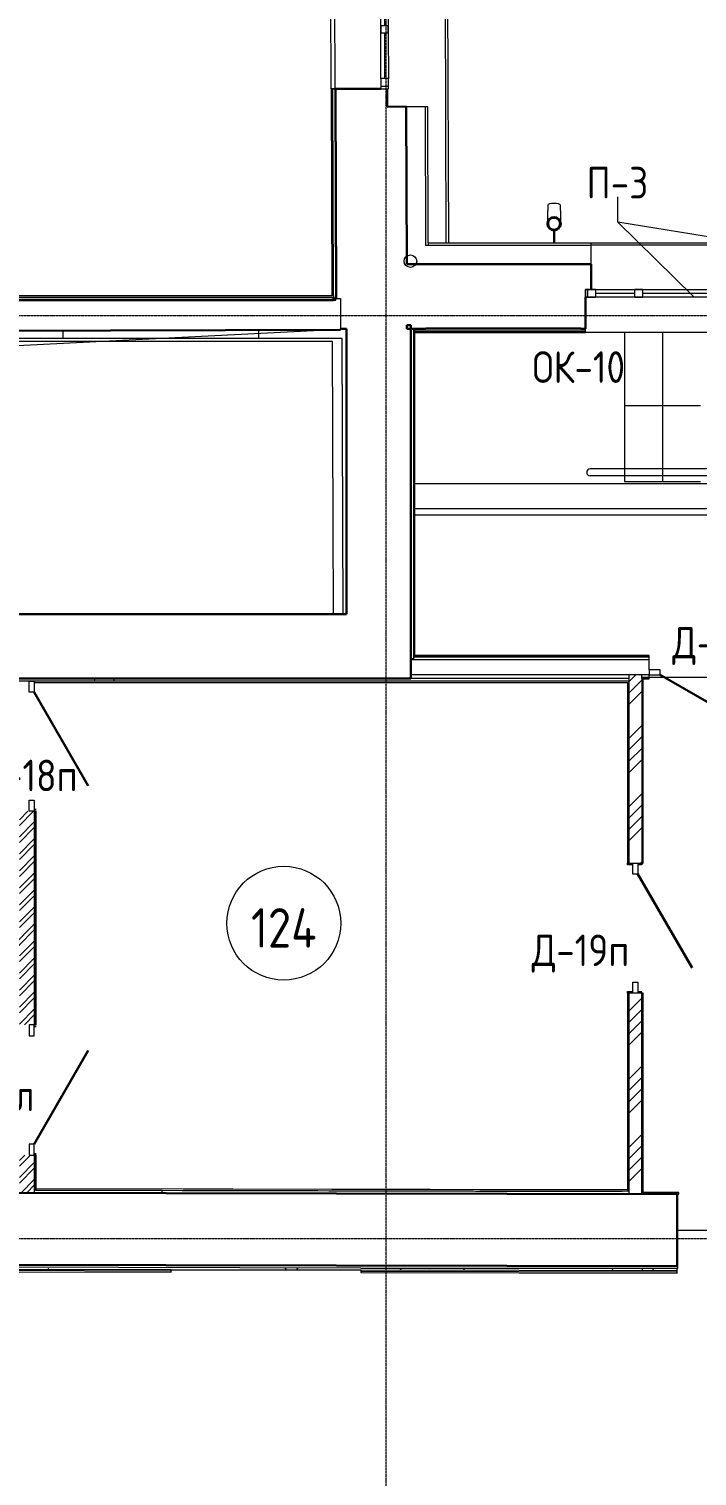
# Model space of a CAD drawing. Header units: millimetres. Extents: x -10178924 to 11692288, y -947381 to 58396.
# Drawn here: x 27725 to 33007, y -80801 to -69356 of the extents above; entities that cross this region are included whole.
import ezdxf

# ---------------------------------------------------------------- set-up
doc = ezdxf.new("R2010")
doc.units = ezdxf.units.MM
doc.linetypes.add('ADSK_Линия сетки', pattern=[25, 20, -2.5, 0, -2.5])
for name, color, linetype, lineweight in [('_ Окна', 7, 'Continuous', 9), ('Аннотация', 7, 'Continuous', 18), ('Двери', 7, 'Continuous', 9), ('Лестницы', 7, 'Continuous', 9), ('Марки дверей', 7, 'Continuous', 20), ('Марки окон', 7, 'Continuous', 20), ('Обобщенные модели', 7, 'Continuous', 18), ('Окна', 7, 'Continuous', 9), ('Оси', 253, 'Continuous', 9), ('Перекрытие', 7, 'Continuous', 18), ('Стены внутренние', 7, 'Continuous', 18), ('Стены наружные', 7, 'Continuous', 18), ('Стены несущие', 7, 'Continuous', 30), ('Стены отделка', 7, 'Continuous', 30), ('Стены перегородки', 7, 'Continuous', 30), ('Стены штриховка', 7, 'Continuous', 9), ('Стрелки вверх', 7, 'Continuous', 18), ('ШТРИХОВКА', 252, 'Continuous', 15)]:
    doc.layers.add(name, color=color, linetype=linetype, lineweight=lineweight)
doc.layers.add('Линии', color=7, linetype='Continuous', lineweight=9, true_color=0x00a600)
doc.styles.add('GOST Common', font='GOST_Common.ttf', dxfattribs={"width": 0.9, "height": 350})
doc.styles.add('GOST Common_2', font='GOST_Common.ttf', dxfattribs={"width": 0.9, "height": 250})
pattern_1 = [(0, (0, -66749.99), (406.4, 101.6), [33.528, -271.272, 33.528, -271.272, -1625.6]), (0, (0, -66749.99), (406.4, 101.6), [-609.6, 33.528, -576.072, 33.528, -271.272, -711.2]), (0, (0, -66749.99), (406.4, 101.6), [-1524, 33.528, -169.672, 33.528, -474.472]), (120, (152.4, -66699.19), (-291.18818, 301.15272), [33.528, -271.272, 33.528, -271.272, -1625.6]), (120, (152.4, -66699.19), (-291.18818, 301.15272), [-609.6, 33.528, -576.072, 33.528, -271.272, -711.2]), (120, (152.4, -66699.19), (-291.18818, 301.15272), [-1524, 33.528, -169.672, 33.528, -474.472]), (240, (203.2, -66495.99), (-115.21182, -402.75272), [33.528, -271.272, 33.528, -271.272, -1625.6]), (240, (203.2, -66495.99), (-115.21182, -402.75272), [-609.6, 33.528, -576.072, 33.528, -271.272, -711.2]), (240, (203.2, -66495.99), (-115.21182, -402.75272), [-1524, 33.528, -169.672, 33.528, -474.472])]

# ---------------------------------------------------------------- blocks, each defined once
blk = doc.blocks.new('оси')
at = {"layer": 'Оси', "linetype": 'ADSK_Линия сетки'}
for p, q in [((37050, -2196), (37050, 46378)), ((-3614, 22400), (62615, 22400)), ((-3614, 15100), (62615, 15100))]:
    blk.add_line(p, q, dxfattribs=at)
blk = doc.blocks.new('АС_Дверь_Однопольная_Алюминиевая - 1030х2200 алюм ост с мат_плёнкой Д18п-3421869-План 1-го этажа')
at = {"layer": 'Двери'}
for p, q in [((-390, -18), (-303, -18)), ((-390, -58), (-390, -18)), ((-303, -58), (-390, -58)), ((-303, -18), (-303, -58)), ((553, -18), (640, -18)), ((553, -58), (553, -18)), ((640, -58), (553, -58)), ((640, -18), (640, -58))]:
    blk.add_line(p, q, dxfattribs=at)
at = {"layer": 'Двери', "lineweight": 30}
blk.add_line((553, -58), (-188, -486), dxfattribs=at)
blk = doc.blocks.new('АС_Дверь_Однопольная_Алюминиевая - 1030х2200 алюм ост с мат_плёнкой Д18л-3421863-План 1-го этажа')
at = {"layer": 'Двери'}
for p, q in [((-303, -18), (-390, -18)), ((-390, -18), (-390, -58)), ((-390, -58), (-303, -58)), ((-303, -58), (-303, -18)), ((640, -18), (553, -18)), ((553, -18), (553, -58)), ((553, -58), (640, -58)), ((640, -58), (640, -18))]:
    blk.add_line(p, q, dxfattribs=at)
at = {"layer": 'Двери', "lineweight": 30}
blk.add_line((-303, -58), (438, -486), dxfattribs=at)
blk = doc.blocks.new('АС_Дверь_Однопольная_Алюминиевая - 1000х2100 алюм ост Д27л EIW30-6531411-План 1-го этажа')
at = {"layer": 'Двери'}
for p, q in [((-303, -20), (-390, -20)), ((-390, -20), (-390, -60)), ((-390, -60), (-303, -60)), ((-303, -60), (-303, -20)), ((640, -20), (553, -20)), ((553, -20), (553, -60)), ((553, -60), (640, -60)), ((640, -60), (640, -20))]:
    blk.add_line(p, q, dxfattribs=at)
at = {"layer": 'Двери', "lineweight": 30}
blk.add_line((-303, -60), (438, -488), dxfattribs=at)
blk = doc.blocks.new('АС_Дверь_Однопольная_Алюминиевая - 1030х2200 алюм ост с мат_плёнкой Д19п-6540835-План 1-го этажа')
at = {"layer": 'Двери'}
for p, q in [((-390, -5), (-303, -5)), ((-390, -45), (-390, -5)), ((-303, -45), (-390, -45)), ((-303, -5), (-303, -45)), ((553, -5), (640, -5)), ((553, -45), (553, -5)), ((640, -45), (553, -45)), ((640, -5), (640, -45))]:
    blk.add_line(p, q, dxfattribs=at)
at = {"layer": 'Двери', "lineweight": 30}
blk.add_line((553, -45), (-188, -473), dxfattribs=at)
blk = doc.blocks.new('окна_rehau_трехпольное - 1710х630 и 610Н_нов_ ок-10-2054509-План 1-го этажа')
at = {"layer": '_ Окна', "lineweight": 18}
for p, q in [((-855, -5), (-855, 55)), ((-855, 55), (-775, 55)), ((-775, 55), (-775, -5)), ((-465, -5), (-465, 55)), ((-465, 55), (-405, 55)), ((-405, 55), (-405, -5)), ((405, -5), (405, 55)), ((405, 55), (465, 55)), ((465, 55), (465, -5)), ((775, 55), (775, -5)), ((855, 55), (775, 55)), ((855, -5), (855, 55)), ((-775, -5), (-855, -5)), ((-405, -5), (-465, -5)), ((465, -5), (405, -5)), ((775, -5), (855, -5))]:
    blk.add_line(p, q, dxfattribs=at)
at = {"layer": '_ Окна'}
for p, q in [((-835, -5), (-835, 55)), ((-775, 25), (-465, 25)), ((-405, 25), (405, 25)), ((465, 25), (775, 25)), ((835, -5), (835, 55))]:
    blk.add_line(p, q, dxfattribs=at)
at = {"layer": 'Окна'}
for p, q in [((-855, 55), (-855, -5)), ((-775, 55), (-855, 55)), ((-775, 55), (-465, 55)), ((-405, 55), (-465, 55)), ((-405, 55), (405, 55)), ((465, 55), (405, 55)), ((465, 55), (775, 55)), ((855, 55), (775, 55)), ((855, -5), (855, 55)), ((-855, -5), (-775, -5)), ((-465, -5), (-775, -5)), ((-465, -5), (-405, -5)), ((405, -5), (-405, -5)), ((405, -5), (465, -5)), ((775, -5), (465, -5)), ((775, -5), (855, -5))]:
    blk.add_line(p, q, dxfattribs=at)
blk = doc.blocks.new('окно трехпол с фрамугой - 1700-2240_h___нов_ ок-11-2595391-План 1-го этажа')
at = {"layer": '_ Окна', "lineweight": 18}
for p, q in [((-870, 80), (-870, 140)), ((-870, 140), (-790, 140)), ((-790, 140), (-790, 80)), ((-430, 80), (-430, 140)), ((-430, 140), (-370, 140)), ((-370, 140), (-370, 80)), ((370, 80), (370, 140)), ((370, 140), (430, 140)), ((430, 140), (430, 80)), ((790, 140), (790, 80)), ((870, 140), (790, 140)), ((870, 80), (870, 140)), ((-790, 80), (-870, 80)), ((-370, 80), (-430, 80)), ((430, 80), (370, 80)), ((790, 80), (870, 80))]:
    blk.add_line(p, q, dxfattribs=at)
at = {"layer": '_ Окна'}
for p, q in [((-850, 80), (-850, 140)), ((850, 80), (850, 140)), ((-790, 110), (-430, 110)), ((-370, 110), (370, 110)), ((430, 110), (790, 110))]:
    blk.add_line(p, q, dxfattribs=at)
at = {"layer": 'Окна'}
for p, q in [((-870, 140), (-870, 80)), ((-790, 140), (-870, 140)), ((-790, 140), (-430, 140)), ((-370, 140), (-430, 140)), ((-370, 140), (370, 140)), ((430, 140), (370, 140)), ((430, 140), (790, 140)), ((870, 140), (790, 140)), ((870, 80), (870, 140)), ((-870, 80), (-790, 80)), ((-430, 80), (-790, 80)), ((-430, 80), (-370, 80)), ((370, 80), (-370, 80)), ((370, 80), (430, 80)), ((790, 80), (430, 80)), ((790, 80), (870, 80))]:
    blk.add_line(p, q, dxfattribs=at)
blk = doc.blocks.new('Водосток - Тип 1 _карниз больше 490мм_-5192914-План 1-го этажа')
at = {"layer": 'Обобщенные модели'}
for p, q in [((75, 306), (75, 264)), ((175, 264), (175, 306)), ((120, 109), (120, 10)), ((130, 10), (130, 109))]:
    blk.add_line(p, q, dxfattribs=at)
at = {"layer": 'Обобщенные модели', "flags": 128}
for points in [[(75, 173), (75, 174), (75, 177), (75, 180), (75, 183), (75, 186), (75, 190), (75, 193), (75, 197), (75, 201), (75, 205), (75, 210), (75, 214), (75, 219), (75, 224), (75, 229), (75, 234), (75, 239), (75, 245), (75, 250), (75, 256), (75, 261), (75, 264)], [(175, 264), (175, 258), (175, 252), (175, 247), (175, 242), (175, 236), (175, 231), (175, 226), (175, 221), (175, 216), (175, 212), (175, 207), (175, 203), (175, 199), (175, 195), (175, 191), (175, 188), (175, 184), (175, 181), (175, 178), (175, 175), (175, 173)]]:
    blk.add_lwpolyline(points, dxfattribs=at)
at = {"layer": 'Обобщенные модели'}
for start, end in [(90, 270), (270, 90)]:
    blk.add_arc((125, 160), 52, start, end, dxfattribs=at)
at = {"layer": 'Обобщенные модели', "lineweight": 40}
for start, end in [(90, 270), (270, 90)]:
    blk.add_arc((125, 160), 50, start, end, dxfattribs=at)
at = {"layer": 'Обобщенные модели'}
for start_param, end_param in [(4.712389, 6.283185), (3.141593, 4.712389)]:
    blk.add_ellipse((125, 306), major_axis=(-50, 0), ratio=0.309017, start_param=start_param, end_param=end_param, dxfattribs=at)
blk = doc.blocks.new('1 этаж')
at = {"layer": 'Стены внутренние'}
h = blk.add_hatch(dxfattribs=at)
h.set_pattern_fill('ANSI34', color=256, scale=20, style=0)
h.set_pattern_definition([(45, (-32053.86, -66750), (-269.4077, 269.4077), []), (45, (-31964.06, -66750), (-269.4077, 269.4077), []), (45, (-31874.26, -66750), (-269.4077, 269.4077), []), (45, (-31784.46, -66750), (-269.4077, 269.4077), [])])
h.paths.add_polyline_path([(32570, -49346), (32470, -49346), (32470, -50835), (32570, -50835)])
h.paths.add_polyline_path([(32570, -51865), (32470, -51865), (32470, -53452), (32570, -53453), (32570, -53450)])
at = {"layer": 'Стены внутренние', "lineweight": 9}
h = blk.add_hatch(dxfattribs=at)
h.set_pattern_fill('FP_12', color=256, style=0, pattern_type=2)
h.set_pattern_definition(pattern_1)
h.paths.add_polyline_path([(28850, -54050), (28850, -54035), (23019, -54023), (20010, -54023), (20010, -54032), (28097, -54049)])
h.paths.add_polyline_path([(20010, -54023), (23018, -54023), (20010, -54017)])
h = blk.add_hatch(dxfattribs=at)
h.set_pattern_fill('FP_12', color=256, style=0, pattern_type=2)
h.set_pattern_definition(pattern_1)
h.paths.add_polyline_path([(30350, -54053), (30350, -54052), (30350, -54038), (28850, -54035), (28850, -54050), (29833, -54052)])
h = blk.add_hatch(dxfattribs=at)
h.set_pattern_fill('FP_12', color=256, style=0, pattern_type=2)
h.set_pattern_definition(pattern_1)
h.paths.add_polyline_path([(35040, -54063), (35040, -54048), (34551, -54048), (34551, -54062), (35040, -54063)])
h.paths.add_polyline_path([(32851, -54058), (32850, -54043), (30350, -54038), (30350, -54053), (32850, -54058)])
at = {"layer": 'Стены штриховка'}
h = blk.add_hatch(dxfattribs=at)
h.set_pattern_fill('ANSI32', color=256, scale=10)
h.set_pattern_definition([(45, (-32053.86, -66749.99), (-67.35192, 67.35192), []), (45, (-32008.96, -66749.99), (-67.35192, 67.35192), [])])
h.paths.add_polyline_path([(22286, -50444), (22166, -50444), (22166, -51366), (22286, -51366)])
h.paths.add_polyline_path([(23356, -50444), (23236, -50444), (23236, -51366), (23276, -51366), (23356, -51366)])
h.paths.add_polyline_path([(21104, -50446), (20984, -50446), (20984, -52261), (21029, -52261), (21104, -52261), (21104, -51503)])
h.paths.add_polyline_path([(21104, -53291), (20984, -53291), (20984, -53429), (21104, -53429)])
h.paths.add_polyline_path([(24322, -51366), (23276, -51366), (22226, -51366), (21109, -51366), (21109, -51486), (24322, -51486)])
h.paths.add_polyline_path([(27650, -51366), (26532, -51366), (25482, -51366), (24442, -51366), (24442, -51486), (27650, -51486)])
h.paths.add_polyline_path([(25562, -50444), (25442, -50444), (25442, -51366), (25482, -51366), (25562, -51366)])
h.paths.add_polyline_path([(26612, -50444), (26492, -50444), (26492, -51366), (26532, -51366), (26612, -51366)])
h.paths.add_polyline_path([(27650, -51366), (27650, -51490), (27650, -52115), (27770, -52115), (27770, -50446), (27769, -50426), (27725, -50426), (27650, -50426)])
h.paths.add_polyline_path([(27650, -53443), (27770, -53443), (27770, -53145), (27725, -53145), (27650, -53145)])
at = {"layer": 'Лестницы'}
for p, q in [((32435, -46639), (32435, -47817)), ((32435, -46639), (32435, -47817)), ((32735, -46639), (32735, -47817)), ((32735, -46639), (32735, -47817)), ((32435, -47817), (32735, -47817)), ((32735, -47817), (33035, -47817))]:
    blk.add_line(p, q, dxfattribs=at)
at = {"layer": 'Линии', "color": 8, "true_color": 0x6e6e6e}
blk.add_line((19910, -47140), (30235, -46609), dxfattribs=at)
at = {"layer": 'Линии', "color": 7, "lineweight": 18}
for p, q in [((35200, -47717), (32162, -47717)), ((35200, -47772), (32162, -47772)), ((35255, -48034), (30765, -48034)), ((35255, -48084), (30765, -48084))]:
    blk.add_line(p, q, dxfattribs=at)
at = {"layer": 'Линии', "color": 7}
blk.add_circle((29740, -51311), 450, dxfattribs=at)
at = {"layer": 'Линии', "color": 7, "lineweight": 18}
blk.add_arc((32162, -47745), 27.3, 90, 270, dxfattribs=at)
at = {"layer": 'Марки окон'}
for p, q in [((32381, -45766), (32381, -45565)), ((32381, -45766), (32381, -45565)), ((35978, -46354), (32381, -45766)), ((32980, -46354), (32381, -45766))]:
    blk.add_line(p, q, dxfattribs=at)
at = {"layer": 'Перекрытие'}
for p, q in [((27992, -46624), (27992, -46687)), ((29542, -46687), (29542, -46620)), ((33740, -47837), (30777, -47837)), ((32630, -49366), (33660, -49366)), ((27782, -50411), (27765, -50411)), ((32458, -50850), (32458, -50835)), ((32500, -50850), (32458, -50850)), ((32570, -50850), (32540, -50850)), ((32570, -50835), (32570, -50850)), ((32458, -51865), (32458, -51850)), ((32458, -51850), (32500, -51850)), ((32540, -51850), (32570, -51850)), ((27782, -52131), (27765, -52131)), ((27765, -53131), (27782, -53131)), ((32852, -53453), (32852, -53738)), ((32852, -53738), (34551, -53742))]:
    blk.add_line(p, q, dxfattribs=at)
at = {"layer": 'Стены внутренние'}
for p, q in [((30147, -44713), (30141, -42972)), ((30127, -44712), (30147, -44712)), ((30147, -44712), (30147, -44713))]:
    blk.add_line(p, q, dxfattribs=at)
at = {"layer": 'Стены наружные'}
for p, q in [((30991, -36720), (31021, -45929)), ((31011, -36721), (31041, -45929)), ((30115, -44712), (30109, -42972)), ((32170, -45929), (33790, -45929)), ((33790, -45949), (32170, -45949)), ((33835, -46639), (32125, -46639))]:
    blk.add_line(p, q, dxfattribs=at)
at = {"layer": 'Стены несущие'}
for p, q in [((30508, -44711), (30148, -44712)), ((30148, -44712), (30153, -46369)), ((30558, -44853), (30558, -44711)), ((30708, -44852), (30558, -44853)), ((30712, -46099), (30708, -44852)), ((30712, -46099), (32170, -46099)), ((32170, -46099), (32170, -46299)), ((30132, -46382), (24997, -46382)), ((30153, -46369), (30132, -46369)), ((30132, -46369), (30132, -46382)), ((32125, -46609), (32125, -46359)), ((30745, -46581), (30713, -46581)), ((30713, -46581), (30714, -46609)), ((30745, -49376), (30745, -46581)), ((26082, -46629), (30188, -46619)), ((30188, -46609), (30235, -46609)), ((30188, -46619), (30188, -46609)), ((30235, -46609), (30235, -48866)), ((30714, -46609), (30862, -46609)), ((30862, -46609), (30862, -46607)), ((30862, -46607), (32089, -46607)), ((32125, -46609), (32089, -46609)), ((30235, -48866), (18362, -48866)), ((17812, -49376), (30745, -49376)), ((32851, -53453), (16011, -53419)), ((32850, -54023), (32851, -53453)), ((16011, -53989), (32850, -54023))]:
    blk.add_line(p, q, dxfattribs=at)
at = {"layer": 'Стены отделка', "lineweight": 9}
for p, q in [((30127, -44712), (30115, -44712)), ((30115, -44712), (30120, -46350)), ((30127, -44713), (30127, -44712)), ((30147, -44713), (30127, -44713)), ((30152, -46382), (30147, -44713)), ((30858, -44854), (30708, -44854)), ((30878, -44853), (30858, -44854)), ((30858, -44854), (30861, -45949)), ((30881, -45929), (30878, -44853)), ((30861, -45949), (30881, -45949)), ((30861, -45949), (32170, -45949)), ((30881, -45929), (32170, -45929)), ((32170, -46099), (32170, -45929)), ((30120, -46350), (18414, -46350)), ((30132, -46350), (30132, -46362)), ((30132, -46382), (30152, -46382)), ((30202, -46687), (26082, -46687)), ((30209, -48866), (30202, -46687)), ((30765, -46609), (30765, -49226)), ((30765, -46639), (32125, -46639)), ((30777, -49206), (30777, -46609)), ((30862, -46609), (32089, -46609)), ((32125, -46639), (32125, -46609)), ((26082, -46707), (30122, -46707)), ((30122, -46707), (30129, -48866)), ((32630, -49194), (30765, -49194)), ((32630, -49226), (32630, -49194)), ((30745, -49216), (30765, -49216)), ((32470, -49396), (24452, -49396)), ((27765, -49408), (32458, -49408)), ((28245, -49396), (28245, -49376)), ((28395, -49376), (28395, -49396)), ((32470, -49376), (30745, -49376)), ((32458, -49408), (32458, -50835)), ((32570, -49376), (32570, -49346)), ((32582, -49378), (32630, -49378)), ((32582, -50835), (32582, -49378)), ((32630, -49378), (32630, -49346)), ((27782, -50426), (27765, -50426)), ((27782, -52115), (27782, -50426)), ((32458, -50835), (32500, -50835)), ((32540, -50835), (32582, -50835)), ((32458, -51865), (32458, -53420)), ((32500, -51865), (32458, -51865)), ((32582, -51865), (32540, -51865)), ((32582, -53441), (32582, -51865)), ((27765, -52115), (27782, -52115)), ((27782, -53145), (27765, -53145)), ((27782, -53417), (27782, -53145)), ((27770, -53443), (27770, -53417)), ((27770, -53417), (27782, -53417)), ((28778, -53425), (27770, -53423)), ((32458, -53420), (27776, -53411)), ((27776, -53411), (27776, -53423)), ((27776, -53423), (32414, -53432)), ((32470, -53432), (28778, -53425)), ((28778, -53445), (28778, -53425)), ((28778, -53445), (32420, -53452)), ((32863, -53441), (32582, -53441)), ((32863, -53453), (32863, -53441)), ((32570, -53450), (32570, -53453)), ((32851, -53453), (32863, -53453)), ((30350, -54038), (20010, -54017)), ((20010, -54052), (28850, -54070)), ((28850, -54052), (30350, -54055)), ((28850, -54070), (28850, -54052)), ((30350, -54055), (30350, -54073)), ((30350, -54073), (32851, -54078)), ((32856, -54023), (32850, -54023)), ((32851, -54043), (32856, -54043)), ((32851, -54078), (32851, -54043)), ((32856, -54043), (32856, -54023))]:
    blk.add_line(p, q, dxfattribs=at)
at = {"layer": 'Стены перегородки', "lineweight": 18}
for p, q in [((30745, -49226), (32630, -49226)), ((32630, -49306), (32630, -49226)), ((32630, -49346), (30745, -49346))]:
    blk.add_line(p, q, dxfattribs=at)
at = {"layer": 'Стены штриховка'}
for p, q in [((30117, -44712), (30122, -46352)), ((30132, -46350), (30127, -44713)), ((30881, -45929), (30881, -45949)), ((30122, -46352), (18412, -46352)), ((18412, -46362), (30132, -46362)), ((30153, -46369), (30187, -46369)), ((30187, -46369), (30188, -46609)), ((30765, -46627), (32125, -46627)), ((30765, -46637), (32125, -46637)), ((30775, -49206), (30775, -46609)), ((32630, -49196), (30765, -49196)), ((32630, -49206), (30765, -49206)), ((27765, -49406), (32460, -49406)), ((32460, -49406), (32460, -50835)), ((32470, -50835), (32470, -49346)), ((32570, -49366), (32630, -49366)), ((32570, -49376), (32570, -50835)), ((32580, -49376), (32630, -49376)), ((32580, -50835), (32580, -49376)), ((27770, -52115), (27770, -50426)), ((27780, -52115), (27780, -50426)), ((32460, -51865), (32460, -53432)), ((32470, -53452), (32470, -51865)), ((32570, -53450), (32570, -51865)), ((32580, -53443), (32580, -51865)), ((27770, -53417), (27770, -53145)), ((27780, -53417), (27780, -53145)), ((32460, -53422), (27776, -53413)), ((32863, -53443), (32580, -53443)), ((20010, -54032), (28850, -54050)), ((20010, -54041), (28850, -54059)), ((28850, -54050), (30350, -54053)), ((28850, -54052), (28850, -54050)), ((30350, -54038), (32851, -54043)), ((32851, -54043), (30350, -54038)), ((30350, -54053), (30350, -54053)), ((30350, -54053), (32851, -54058)), ((30350, -54053), (30350, -54055)), ((30350, -54062), (32851, -54067))]:
    blk.add_line(p, q, dxfattribs=at)
at = {"layer": 'Стрелки вверх'}
for p, q in [((32435, -47217), (32735, -47217)), ((32735, -47217), (33035, -47217))]:
    blk.add_line(p, q, dxfattribs=at)
blk.add_blockref('оси', (-6500, -68905))
at = {"layer": 'Двери'}
blk.add_blockref('АС_Дверь_Однопольная_Алюминиевая - 1000х2100 алюм ост Д27л EIW30-6531411-План 1-го этажа', (33020, -49286), dxfattribs=at)
at = {"layer": 'Двери', "rotation": 90}
for name, p in [('АС_Дверь_Однопольная_Алюминиевая - 1030х2200 алюм ост с мат_плёнкой Д18п-3421869-План 1-го этажа', (27708, -50036)), ('АС_Дверь_Однопольная_Алюминиевая - 1030х2200 алюм ост с мат_плёнкой Д19п-6540835-План 1-го этажа', (32495, -51475)), ('АС_Дверь_Однопольная_Алюминиевая - 1030х2200 алюм ост с мат_плёнкой Д18л-3421863-План 1-го этажа', (27708, -52755))]:
    blk.add_blockref(name, p, dxfattribs=at)
at = {"layer": 'Обобщенные модели'}
blk.add_blockref('Водосток - Тип 1 _карниз больше 490мм_-5192914-План 1-го этажа', (31752, -45939), dxfattribs=at)
at = {"layer": 'Окна', "rotation": 270.1776150639597}
blk.add_blockref('окно трехпол с фрамугой - 1700-2240_h___нов_ ок-11-2595391-План 1-го этажа', (30425, -43841), dxfattribs=at)
at = {"layer": 'Окна'}
blk.add_blockref('окна_rehau_трехпольное - 1710х630 и 610Н_нов_ ок-10-2054509-План 1-го этажа', (32980, -46354), dxfattribs=at)
at = {"layer": 'Аннотация', "lineweight": 9, "insert": (29740, -51348), "char_height": 312.5, "width": 520.21, "attachment_point": 5, "line_spacing_factor": 1.022766, "style": 'GOST Common'}
blk.add_mtext('124', dxfattribs=at)
at = {"layer": 'Марки дверей', "lineweight": 9, "char_height": 250, "attachment_point": 5, "line_spacing_factor": 1.022766, "style": 'GOST Common_2'}
for s, insert, width in [('\\pxqc,t1.8,3.6,5.4,7.2,9,10.8,12.6,14.4,16.2,18,19.8,21.6,23.4,25.2,27,28.8,30.6,32.4,34.2,36,37.8,39.6,41.4,43.2,45,46.8,48.6,50.4,52.2,54,55.8,57.6;{Д-5л}', (33141, -49118), 690.3), ('\\pxqc,t1.8,3.6,5.4,7.2,9,10.8,12.6,14.4,16.2,18,19.8,21.6,23.4,25.2,27,28.8,30.6,32.4,34.2,36,37.8,39.6,41.4,43.2,45,46.8,48.6,50.4,52.2,54,55.8,57.6;{Д-18п}', (27722, -50168), 803.7), ('\\pxqc,t1.8,3.6,5.4,7.2,9,10.8,12.6,14.4,16.2,18,19.8,21.6,23.4,25.2,27,28.8,30.6,32.4,34.2,36,37.8,39.6,41.4,43.2,45,46.8,48.6,50.4,52.2,54,55.8,57.6;{Д-19п}', (32086, -51551), 803.7), ('\\pxqc,t1.8,3.6,5.4,7.2,9,10.8,12.6,14.4,16.2,18,19.8,21.6,23.4,25.2,27,28.8,30.6,32.4,34.2,36,37.8,39.6,41.4,43.2,45,46.8,48.6,50.4,52.2,54,55.8,57.6;{Д-18л}', (27382, -52698), 803.7)]:
    blk.add_mtext(s, dxfattribs=dict(at, insert=insert, width=width))
at = {"layer": 'Марки окон', "lineweight": 9, "char_height": 250, "attachment_point": 5, "line_spacing_factor": 1.022766, "style": 'GOST Common_2'}
for s, insert, width in [('\\pxqc,t1.8,3.6,5.4,7.2,9,10.8,12.6,14.4,16.2,18,19.8,21.6,23.4,25.2,27,28.8,30.6,32.4,34.2,36,37.8,39.6,41.4,43.2,45,46.8,48.6,50.4,52.2,54,55.8,57.6;{П-3}', (32378, -45454), 505.8), ('\\pxqc,t1.8,3.6,5.4,7.2,9,10.8,12.6,14.4,16.2,18,19.8,21.6,23.4,25.2,27,28.8,30.6,32.4,34.2,36,37.8,39.6,41.4,43.2,45,46.8,48.6,50.4,52.2,54,55.8,57.6;{ОК-10}', (32072, -46913), 797.4)]:
    blk.add_mtext(s, dxfattribs=dict(at, insert=insert, width=width))

msp = doc.modelspace()

# ---------------------------------------------------------------- linework, layer by layer
at = {"layer": 'Аннотация', "lineweight": 9}
msp.add_circle((30741.5, -71192.8), 50, dxfattribs=at)

# ---------------------------------------------------------------- block references
at = {"layer": 'ШТРИХОВКА'}
msp.add_blockref('1 этаж', (0, -25118), dxfattribs=at)

doc.saveas('drawing.dxf')
